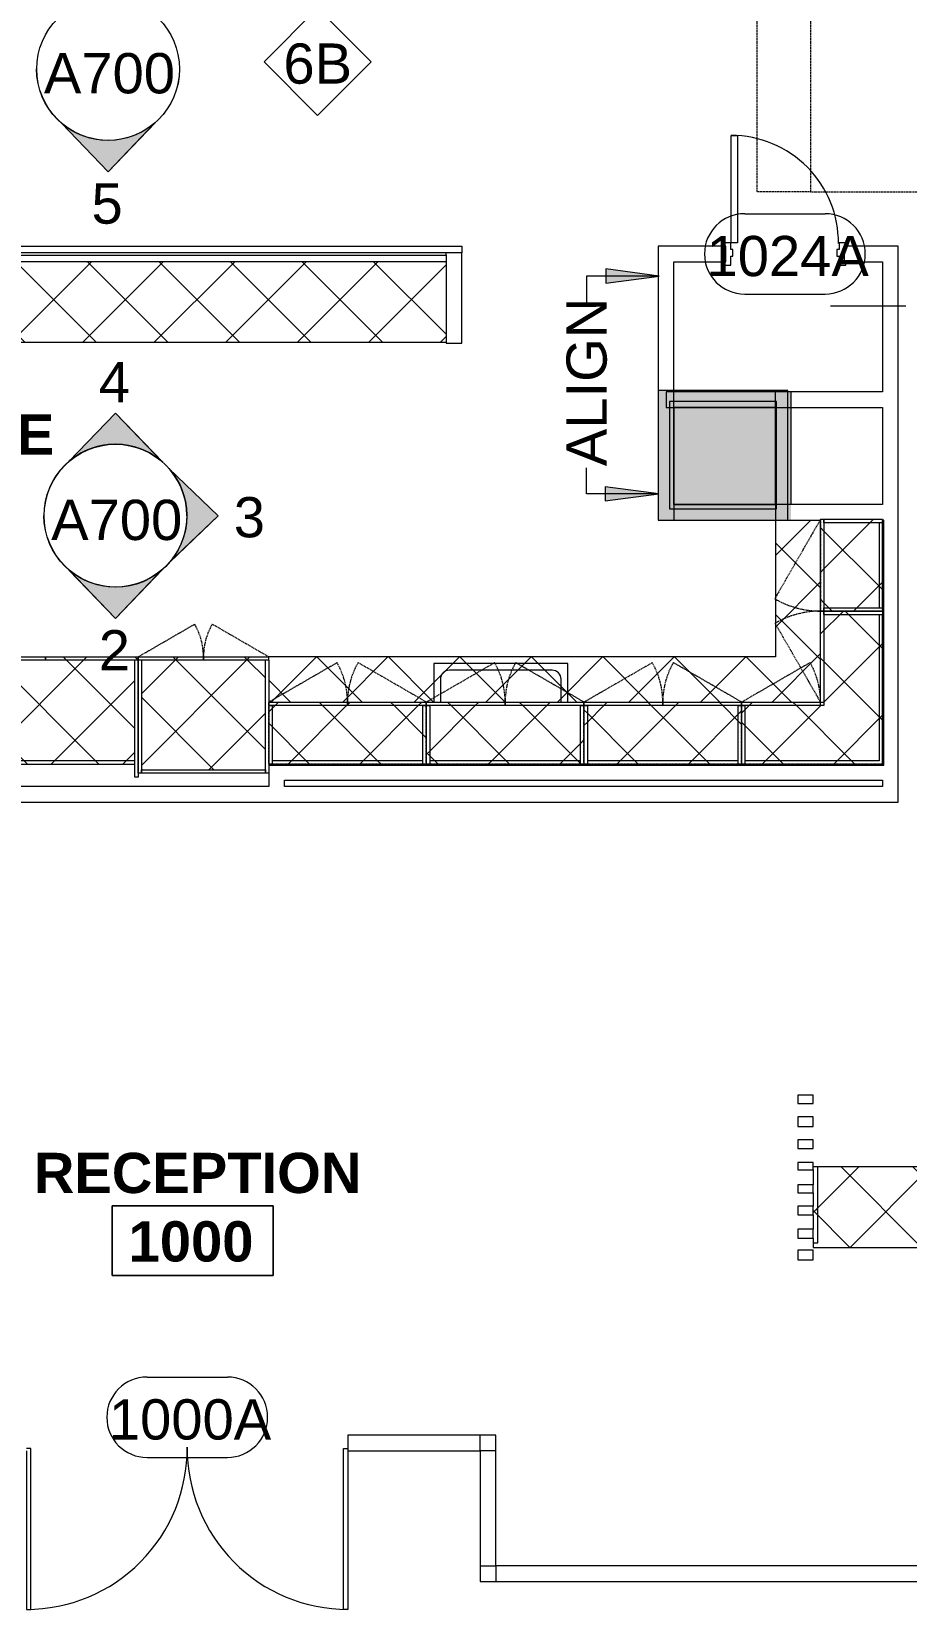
# Model space of a CAD drawing. Header units: inches. Extents: x 4757 to 6810, y 9919 to 10986.
# Drawn here: x 5625.6 to 5821.5, y 10423 to 10776.1 of the extents above; entities that cross this region are included whole.
import ezdxf

# ---------------------------------------------------------------- set-up
doc = ezdxf.new("R2010")
doc.units = ezdxf.units.IN
doc.header["$MEASUREMENT"] = 0
for name, pattern in [('Dash', [0.25, 0.125, -0.125]), ('Dash 1_32_', [0.0625, 0.03125, -0.03125]), ('Hidden', [0.28125, 0.1875, -0.09375])]:
    doc.linetypes.add(name, pattern=pattern)
for name, color, linetype, lineweight in [('A-AREA-IDEN', 2, 'Continuous', 9), ('A-DOOR', 31, 'Continuous', 13), ('A-DOOR-IDEN', 31, 'Continuous', 9), ('A-GENM', 13, 'Dash 1_32_', 9), ('A-WALL', 113, 'Continuous', 13), ('A-WALL-IDEN', 211, 'Continuous', 9), ('A-WALL-PATT', 111, 'Continuous', 13), ('Bb-col', 7, 'Continuous', 9), ('G-ANNO-SYMB', 111, 'Continuous', 9), ('G-ANNO-TEXT', 231, 'Continuous', 9), ('I-WALL', 2, 'Continuous', 9), ('P-SANR-FIXT', 6, 'Continuous', 9), ('Q-CASE', 31, 'Continuous', 9), ('Q-CASE-HDLN', 31, 'Dash', 9), ('Rosslyn Plaza North_1777 North Kent St _W632_-09_dwg', 8, 'Continuous', 9)]:
    doc.layers.add(name, color=color, linetype=linetype, lineweight=lineweight)
doc.styles.add('Arial_3', font='arial.ttf', dxfattribs={"height": 9})
doc.styles.add('Swis721 Lt BT', font='swissl.ttf', dxfattribs={"height": 9})
doc.styles.add('Swis721 Lt BT_B', font='', dxfattribs={"height": 9})
doc.styles.get('Swis721 Lt BT_B').set_extended_font_data('Swis721 Lt BT', bold=True)
pattern_1 = [(45, (0, 0), (-8.012227, 8.012227), []), (135, (0, 0), (-8.012227, -8.012227), [])]
pattern_2 = [(45, (-5605.856, -10606.874), (-8.012227, 8.012227), []), (135, (-5605.856, -10606.874), (-8.012227, -8.012227), [])]
pattern_3 = [(225, (5786.586, 10609.826), (8.012227, -8.012227), []), (315, (5786.586, 10609.826), (8.012227, 8.012227), [])]
pattern_4 = [(225, (5818.15, 10609.826), (8.012227, -8.012227), []), (315, (5818.15, 10609.826), (8.012227, 8.012227), [])]
pattern_5 = [(315, (-10644.431, 5818.48), (8.012227, 8.012227), []), (45, (-10644.431, 5818.48), (-8.012227, 8.012227), [])]
pattern_6 = [(225, (5751.283, 10609.826), (8.012227, -8.012227), []), (315, (5751.283, 10609.826), (8.012227, 8.012227), [])]
pattern_7 = [(45, (-5647.437, -10604.874), (-8.012227, 8.012227), []), (135, (-5647.437, -10604.874), (-8.012227, -8.012227), [])]
pattern_8 = [(225, (5715.981, 10609.826), (8.012227, -8.012227), []), (315, (5715.981, 10609.826), (8.012227, 8.012227), [])]

# ---------------------------------------------------------------- blocks, each defined once
blk = doc.blocks.new('Door - Glass Double - Full Rail - Long Pull-7114227-Level XX  CONSTRUCTION')
at = {"layer": 'A-DOOR', "lineweight": 20}
for p, q in [((-36, 37.26), (-35, 37.26)), ((-36, 1.75), (-36, 37.26)), ((-35, 37.26), (-35, 1.26)), ((35, 37.26), (35, 1.26)), ((36, 37.26), (35, 37.26)), ((36, 1.75), (36, 37.26)), ((-35, 1.26), (-36, 1.26)), ((35, 1.26), (36, 1.26))]:
    blk.add_line(p, q, dxfattribs=at)
at = {"layer": 'A-DOOR', "lineweight": 9}
for centre, start, end in [((-36, 1.26), 359.5, 90), ((36, 1.26), 90, 180.5)]:
    blk.add_arc(centre, 36, start, end, dxfattribs=at)
blk = doc.blocks.new('Door - Glass Single - Patch - Short Handle-7125741-Level XX  CONSTRUCTION')
at = {"layer": 'A-DOOR', "lineweight": 20}
for p, q in [((17, 38), (17, 2)), ((18, 38), (17, 38)), ((18, 2), (18, 38)), ((17, 2), (18, 2))]:
    blk.add_line(p, q, dxfattribs=at)
at = {"layer": 'A-DOOR', "lineweight": 9}
blk.add_arc((18, 2), 36, 90, 180.5, dxfattribs=at)
at = {"layer": 'A-GENM'}
for p, q in [((-35.81, 60.06), (18, 60.06)), ((-35.81, 0.25), (-35.81, 60.06)), ((18, 0.25), (18, 60.06)), ((17.97, 0.25), (18, 0.25)), ((-29.81, -0.25), (-29.81, -48.06)), ((-17.81, -0.25), (-17.81, -48.06)), ((17.97, -0.25), (18, -0.25)), ((18, -0.25), (18, -48.06)), ((-17.81, -48.06), (-29.81, -48.06)), ((-17.81, -48.06), (18, -48.06))]:
    blk.add_line(p, q, dxfattribs=at)
blk = doc.blocks.new('C-Counter Top - ADJ HEIGHT - 1_ - 6_-8874623-Level XX  CONSTRUCTION')
at = {"layer": 'Q-CASE'}
h = blk.add_hatch(dxfattribs=at)
h.set_pattern_fill('FP_7', color=256, style=0, pattern_type=2)
h.set_pattern_definition([(45, (-5602.614, -10724.6), (-8.012227, 8.012227), []), (135, (-5602.614, -10724.6), (-8.012227, -8.012227), [])])
h.paths.add_polyline_path([(-47.26, -18), (115.79, -18), (115.79, 0), (-47.26, 0)], flags=0)
for p, q in [((115.79, 0), (-47.26, 0)), ((-47.26, -18), (115.79, -18))]:
    blk.add_line(p, q, dxfattribs=at)
blk = doc.blocks.new('Door - Single - 24_-8328965-Level XX  CONSTRUCTION')
at = {"layer": 'A-DOOR'}
for p, q in [((-8.01, 26.59), (-6.63, 26.59)), ((-8.01, 2.59), (-8.01, 26.59)), ((-6.63, 26.59), (-6.63, 2.59)), ((-6.63, 2.59), (-8.01, 2.59))]:
    blk.add_line(p, q, dxfattribs=at)
at = {"layer": 'A-DOOR', "lineweight": 9}
for p, q in [((-9.63, 2.59), (-9.63, 1.84)), ((-8.13, 2.59), (-9.63, 2.59)), ((-8.13, 1.09), (-8.13, 2.59)), ((-7.63, 1.09), (-8.13, 1.09)), ((-7.63, -0.41), (-7.63, 1.09)), ((16.12, 1.09), (15.62, 1.09)), ((15.62, 1.09), (15.62, -0.41)), ((17.62, 2.59), (16.12, 2.59)), ((16.12, 2.59), (16.12, 1.09)), ((17.62, 1.84), (17.62, 2.59)), ((-9.63, -1.66), (-9.63, -2.41)), ((-9.63, -2.41), (-8.13, -2.41)), ((-8.13, -2.41), (-8.13, -0.41)), ((-8.13, -0.41), (-7.63, -0.41)), ((15.62, -0.41), (16.12, -0.41)), ((16.12, -0.41), (16.12, -2.41)), ((16.12, -2.41), (17.62, -2.41)), ((17.62, -2.41), (17.62, -1.66))]:
    blk.add_line(p, q, dxfattribs=at)
blk.add_arc((-8.01, 2.59), 24, 359.5, 90, dxfattribs=at)
blk = doc.blocks.new('Casework 3 - Casework 1-8504727-Level XX  CONSTRUCTION')
at = {"layer": 'Q-CASE'}
h = blk.add_hatch(dxfattribs=at)
h.set_pattern_fill('FP_27', color=256, style=0, pattern_type=2)
h.set_pattern_definition(pattern_1)
h.paths.add_polyline_path([(5801.65, 10505.04), (5801.65, 10522.04), (5800.65, 10522.04), (5800.65, 10505.04)], flags=0)
h = blk.add_hatch(dxfattribs=at)
h.set_pattern_fill('FP_27', color=256, style=0, pattern_type=2)
h.set_pattern_definition(pattern_1)
h.paths.add_polyline_path([(5907.04, 10504.04), (5907.04, 10522.04), (5800.65, 10522.04), (5800.65, 10504.04)], flags=0)
for p, q in [((5801.65, 10522.04), (5800.65, 10522.04)), ((5907.04, 10522.04), (5800.65, 10522.04)), ((5801.65, 10505.04), (5801.65, 10522.04)), ((5800.65, 10521.37), (5800.65, 10518.06)), ((5800.65, 10521.37), (5800.65, 10518.06)), ((5800.65, 10516.23), (5800.65, 10513.29)), ((5800.65, 10516.23), (5800.65, 10513.29)), ((5800.65, 10511.31), (5800.65, 10508.1)), ((5800.65, 10511.31), (5800.65, 10508.1)), ((5800.65, 10506.13), (5800.65, 10505.04)), ((5800.65, 10506.13), (5800.65, 10504.04)), ((5800.65, 10505.04), (5801.65, 10505.04)), ((5800.65, 10504.04), (5907.04, 10504.04))]:
    blk.add_line(p, q, dxfattribs=at)
blk = doc.blocks.new('Sink Kitchen-Single - 30_ x 21_-7068042-Level XX  CONSTRUCTION')
at = {"layer": 'P-SANR-FIXT'}
for p, q in [((-14.38, -1.78), (-14.38, -10.41)), ((-12.88, -1.78), (-12.88, -6.91)), ((14.12, -6.91), (14.12, -1.78)), ((15.62, -10.41), (15.62, -1.78)), ((-14.38, -10.41), (15.62, -10.41)), ((-10.88, -8.91), (12.12, -8.91))]:
    blk.add_line(p, q, dxfattribs=at)
for centre, start, end in [((-10.88, -6.91), 180, 270), ((12.12, -6.91), 270, 0)]:
    blk.add_arc(centre, 2, start, end, dxfattribs=at)
blk = doc.blocks.new('CW Cupbd1 - Fridge 80_h x 24_d - 2 Doors-8865709-Level XX  CONSTRUCTION')
at = {"layer": 'Q-CASE'}
h = blk.add_hatch(dxfattribs=at)
h.set_pattern_fill('FP_28', color=256, style=0, pattern_type=2)
h.set_pattern_definition(pattern_2)
h.paths.add_polyline_path([(22.79, 28.56), (22.79, 29.31), (2, 29.31), (2, 28.56)], flags=0)
h = blk.add_hatch(dxfattribs=at)
h.set_pattern_fill('FP_28', color=256, style=0, pattern_type=2)
h.set_pattern_definition(pattern_2)
h.paths.add_polyline_path([(42.83, 6.06), (42.83, 28.56), (2.75, 28.56), (2.75, 6.06), (22.79, 6.06)], flags=0)
h = blk.add_hatch(dxfattribs=at)
h.set_pattern_fill('FP_28', color=256, style=0, pattern_type=2)
h.set_pattern_definition(pattern_2)
h.paths.add_polyline_path([(43.58, 28.56), (43.58, 29.31), (22.79, 29.31), (22.79, 28.56)], flags=0)
h = blk.add_hatch(dxfattribs=at)
h.set_pattern_fill('FP_28', color=256, style=0, pattern_type=2)
h.set_pattern_definition(pattern_2)
h.paths.add_polyline_path([(42.83, 5.31), (42.83, 6.06), (2.75, 6.06), (2.75, 5.31)], flags=0)
for p, q in [((2, 29.31), (22.79, 29.31)), ((2, 29.31), (2, 28.56)), ((22.79, 28.56), (2, 28.56)), ((2.75, 28.56), (2.75, 6.06)), ((22.79, 28.56), (22.79, 29.31)), ((22.79, 29.31), (43.58, 29.31)), ((22.79, 29.31), (22.79, 28.56)), ((43.58, 28.56), (22.79, 28.56)), ((42.83, 6.06), (42.83, 28.56)), ((43.58, 28.56), (43.58, 29.31)), ((42.83, 6.06), (2.75, 6.06)), ((2.75, 6.06), (2.75, 5.31)), ((2.75, 5.31), (42.83, 5.31)), ((42.83, 5.31), (42.83, 6.06))]:
    blk.add_line(p, q, dxfattribs=at)
at = {"layer": 'Q-CASE', "lineweight": 20}
for p, q in [((2, 2.36), (2, 28.56)), ((43.58, 28.56), (43.58, 2.36)), ((2.75, 5.31), (2.75, 2.36)), ((42.83, 2.36), (42.83, 5.31)), ((2.75, 2.36), (2, 2.36)), ((43.58, 2.36), (42.83, 2.36))]:
    blk.add_line(p, q, dxfattribs=at)
blk = doc.blocks.new('C-L SHAPE COUNTER TOP - C-L SHAPE COUNTER TOP-9014610-Level XX  CONSTRUCTION')
at = {"layer": 'Q-CASE'}
h = blk.add_hatch(dxfattribs=at)
h.set_pattern_fill('FP_29', color=256, style=0, pattern_type=2)
h.set_pattern_definition([(315, (-10612.189, 5816.155), (8.012227, 8.012227), []), (45, (-10612.189, 5816.155), (-8.012227, 8.012227), [])])
h.paths.add_polyline_path([(13.88, 13.88), (54.6, 13.91), (54.6, 24), (24, 24), (24, 137.47), (13.88, 137.47), (13.88, 30.32)], flags=0)
h.paths.add_polyline_path([(13.13, 13.88), (13.13, 13.13), (13.88, 13.13), (13.88, 13.88)], flags=0)
for p, q in [((24, 24), (24, 137.47)), ((54.6, 24), (24, 24))]:
    blk.add_line(p, q, dxfattribs=at)
blk = doc.blocks.new('CW Cupbd Ohead - 37_h x 13 7_8_d - 2 Doors - 1 Shelf-9015254-Level XX  CONSTRUCTION')
at = {"layer": 'Q-CASE'}
h = blk.add_hatch(dxfattribs=at)
h.set_pattern_fill('FP_30', color=256, style=0, pattern_type=2)
h.set_pattern_definition(pattern_3)
h.paths.add_polyline_path([(2, -2.36), (2, -15.45), (2.75, -15.45), (2.75, -2.36)], flags=0)
h = blk.add_hatch(dxfattribs=at)
h.set_pattern_fill('FP_30', color=256, style=0, pattern_type=2)
h.set_pattern_definition(pattern_3)
h.paths.add_polyline_path([(36.55, -2.36), (2.75, -2.36), (2.75, -3.11), (36.55, -3.11)], flags=0)
h = blk.add_hatch(dxfattribs=at)
h.set_pattern_fill('FP_30', color=256, style=0, pattern_type=2)
h.set_pattern_definition(pattern_3)
h.paths.add_polyline_path([(36.55, -3.11), (2.75, -3.11), (2.75, -15.45), (36.55, -15.45)], flags=0)
h = blk.add_hatch(dxfattribs=at)
h.set_pattern_fill('FP_30', color=256, style=0, pattern_type=2)
h.set_pattern_definition(pattern_3)
h.paths.add_polyline_path([(37.3, -2.36), (36.55, -2.36), (36.55, -15.45), (37.3, -15.45)], flags=0)
h = blk.add_hatch(dxfattribs=at)
h.set_pattern_fill('FP_30', color=256, style=0, pattern_type=2)
h.set_pattern_definition(pattern_3)
h.paths.add_polyline_path([(19.65, -15.45), (2, -15.45), (2, -16.24), (19.65, -16.24)], flags=0)
h = blk.add_hatch(dxfattribs=at)
h.set_pattern_fill('FP_30', color=256, style=0, pattern_type=2)
h.set_pattern_definition(pattern_3)
h.paths.add_polyline_path([(37.3, -15.45), (19.65, -15.45), (19.65, -16.24), (37.3, -16.24)], flags=0)
for p, q in [((2, -2.36), (2.75, -2.36)), ((2, -15.45), (2, -2.36)), ((2.75, -2.36), (2.75, -15.45)), ((36.55, -2.36), (2.75, -2.36)), ((2.75, -3.11), (36.55, -3.11)), ((36.55, -2.36), (37.3, -2.36)), ((36.55, -15.45), (36.55, -2.36)), ((37.3, -15.45), (37.3, -2.36)), ((2, -15.45), (19.65, -15.45)), ((2, -15.45), (2, -16.24)), ((2.75, -15.45), (2, -15.45)), ((19.65, -16.24), (2, -16.24)), ((19.65, -16.24), (19.65, -15.45)), ((19.65, -15.45), (37.3, -15.45)), ((19.65, -15.45), (19.65, -16.24)), ((37.3, -16.24), (19.65, -16.24)), ((37.3, -15.45), (36.55, -15.45)), ((37.3, -16.24), (37.3, -15.45))]:
    blk.add_line(p, q, dxfattribs=at)
at = {"layer": 'Q-CASE', "linetype": 'Hidden'}
for p, q in [((2, -16.24), (17.28, -25.06)), ((37.3, -16.24), (22.01, -25.06))]:
    blk.add_line(p, q, dxfattribs=at)
for centre, start, end in [((2, -16.24), 330, 0.5), ((37.3, -16.24), 179.5, 210)]:
    blk.add_arc(centre, 17.65, start, end, dxfattribs=at)
at = {"layer": 'Q-CASE-HDLN'}
for p, q in [((2, -16.24), (2, -2.36)), ((2, -2.36), (37.3, -2.36)), ((37.3, -2.36), (37.3, -16.24)), ((37.3, -16.24), (2, -16.24))]:
    blk.add_line(p, q, dxfattribs=at)
blk = doc.blocks.new('CW Cupbd Ohead Cnr - 23_5_h x 13 7_8_d - 1 Shelf-9017990-Level XX  CONSTRUCTION')
at = {"layer": 'Q-CASE'}
h = blk.add_hatch(dxfattribs=at)
h.set_pattern_fill('FP_31', color=256, style=0, pattern_type=2)
h.set_pattern_definition(pattern_4)
h.paths.add_polyline_path([(2, -2.36), (2, -35.85), (2.75, -35.85), (2.75, -3.11), (32.81, -3.11), (32.81, -2.36), (32.31, -2.36)], flags=0)
h = blk.add_hatch(dxfattribs=at)
h.set_pattern_fill('FP_31', color=256, style=0, pattern_type=2)
h.set_pattern_definition(pattern_4)
h.paths.add_polyline_path([(2.75, -3.11), (2.75, -35.85), (15.12, -35.85), (15.12, -15.49), (32.81, -15.49), (32.81, -3.11), (15.87, -3.11)], flags=0)
h = blk.add_hatch(dxfattribs=at)
h.set_pattern_fill('FP_31', color=256, style=0, pattern_type=2)
h.set_pattern_definition(pattern_4)
h.paths.add_polyline_path([(32.81, -2.36), (32.81, -15.49), (33.56, -15.49), (33.56, -2.36)], flags=0)
h = blk.add_hatch(dxfattribs=at)
h.set_pattern_fill('FP_31', color=256, style=0, pattern_type=2)
h.set_pattern_definition(pattern_4)
h.paths.add_polyline_path([(15.12, -16.24), (15.12, -36.6), (15.87, -36.6), (15.87, -16.24)], flags=0)
h = blk.add_hatch(dxfattribs=at)
h.set_pattern_fill('FP_31', color=256, style=0, pattern_type=2)
h.set_pattern_definition(pattern_4)
h.paths.add_polyline_path([(15.87, -15.49), (15.87, -16.24), (33.56, -16.24), (33.56, -15.49), (32.31, -15.49)], flags=0)
h = blk.add_hatch(dxfattribs=at)
h.set_pattern_fill('FP_31', color=256, style=0, pattern_type=2)
h.set_pattern_definition(pattern_4)
h.paths.add_polyline_path([(2, -35.85), (2, -36.6), (15.12, -36.6), (15.12, -35.85)], flags=0)
for p, q in [((32.81, -2.36), (2, -2.36)), ((2, -2.36), (2, -35.85)), ((2.75, -35.85), (2.75, -3.11)), ((2.75, -3.11), (32.81, -3.11)), ((32.81, -2.36), (33.56, -2.36)), ((32.81, -15.49), (32.81, -2.36)), ((33.56, -15.49), (33.56, -2.36)), ((15.12, -16.24), (15.12, -15.49)), ((15.12, -15.49), (15.87, -15.49)), ((15.12, -36.6), (15.12, -16.24)), ((15.87, -16.24), (15.12, -16.24)), ((15.87, -15.49), (33.56, -15.49)), ((15.87, -15.49), (15.87, -16.24)), ((15.87, -16.24), (15.87, -36.6)), ((33.56, -16.24), (15.87, -16.24)), ((33.56, -15.49), (32.81, -15.49)), ((33.56, -16.24), (33.56, -15.49)), ((2, -36.6), (2, -35.85)), ((15.12, -35.85), (2, -35.85)), ((15.12, -36.6), (2, -36.6)), ((15.12, -35.85), (15.12, -36.6)), ((15.12, -36.6), (15.87, -36.6))]:
    blk.add_line(p, q, dxfattribs=at)
at = {"layer": 'Q-CASE', "linetype": 'Hidden'}
for p, q in [((15.87, -16.24), (26.05, -33.87)), ((33.56, -16.24), (18.24, -25.08))]:
    blk.add_line(p, q, dxfattribs=at)
for centre, radius, start, end in [((33.56, -16.24), 17.69, 179.5, 210), ((15.87, -16.24), 20.36, 269.5, 300)]:
    blk.add_arc(centre, radius, start, end, dxfattribs=at)
at = {"layer": 'Q-CASE-HDLN'}
for p, q in [((2, -2.36), (33.56, -2.36)), ((2, -36.6), (2, -2.36)), ((33.56, -2.36), (33.56, -16.24)), ((15.87, -16.24), (15.87, -36.6)), ((33.56, -16.24), (15.87, -16.24)), ((15.87, -36.6), (2, -36.6))]:
    blk.add_line(p, q, dxfattribs=at)
blk = doc.blocks.new('CW Cupbd Ohead1 - 37_h x 13 7_8_d - 1 Door - 1 Shelf 2-9018043-Level XX  CONSTRUCTION')
at = {"layer": 'Q-CASE'}
h = blk.add_hatch(dxfattribs=at)
h.set_pattern_fill('FP_32', color=256, style=0, pattern_type=2)
h.set_pattern_definition(pattern_5)
h.paths.add_polyline_path([(2, 15.45), (22.46, 15.45), (22.46, 16.24), (2, 16.24)], flags=0)
h = blk.add_hatch(dxfattribs=at)
h.set_pattern_fill('FP_32', color=256, style=0, pattern_type=2)
h.set_pattern_definition(pattern_5)
h.paths.add_polyline_path([(2, 15.45), (2, 2.36), (2.75, 2.36), (2.75, 15.45)], flags=0)
h = blk.add_hatch(dxfattribs=at)
h.set_pattern_fill('FP_32', color=256, style=0, pattern_type=2)
h.set_pattern_definition(pattern_5)
h.paths.add_polyline_path([(2.75, 15.45), (2.75, 3.11), (21.71, 3.11), (21.71, 15.45)], flags=0)
h = blk.add_hatch(dxfattribs=at)
h.set_pattern_fill('FP_32', color=256, style=0, pattern_type=2)
h.set_pattern_definition(pattern_5)
h.paths.add_polyline_path([(21.71, 15.45), (21.71, 2.36), (22.46, 2.36), (22.46, 15.45)], flags=0)
h = blk.add_hatch(dxfattribs=at)
h.set_pattern_fill('FP_32', color=256, style=0, pattern_type=2)
h.set_pattern_definition(pattern_5)
h.paths.add_polyline_path([(2.75, 2.36), (21.71, 2.36), (21.71, 3.11), (2.75, 3.11)], flags=0)
at = {"layer": 'Q-CASE', "linetype": 'Hidden'}
blk.add_line((22.46, 16.24), (4.74, 26.47), dxfattribs=at)
at = {"layer": 'Q-CASE'}
for p, q in [((2, 16.24), (22.46, 16.24)), ((2, 16.24), (2, 15.45)), ((22.46, 15.45), (2, 15.45)), ((2, 15.45), (2.75, 15.45)), ((2, 2.36), (2, 15.45)), ((2.75, 15.45), (2.75, 2.36)), ((21.71, 15.45), (22.46, 15.45)), ((21.71, 2.36), (21.71, 15.45)), ((22.46, 15.45), (22.46, 16.24)), ((22.46, 2.36), (22.46, 15.45)), ((2.75, 2.36), (2, 2.36)), ((21.71, 3.11), (2.75, 3.11)), ((2.75, 2.36), (21.71, 2.36)), ((22.46, 2.36), (21.71, 2.36))]:
    blk.add_line(p, q, dxfattribs=at)
at = {"layer": 'Q-CASE', "linetype": 'Hidden'}
blk.add_arc((22.46, 16.24), 20.46, 150, 180.5, dxfattribs=at)
at = {"layer": 'Q-CASE-HDLN'}
for p, q in [((22.46, 16.24), (2, 16.24)), ((2, 16.24), (2, 2.36)), ((22.46, 2.36), (22.46, 16.24)), ((2, 2.36), (22.46, 2.36))]:
    blk.add_line(p, q, dxfattribs=at)
blk = doc.blocks.new('CW Cupbd Ohead - 37_h x 13 7_8_d - 2 Doors - 1 Shelf-V10-Level XX  CONSTRUCTION')
at = {"layer": 'Q-CASE'}
h = blk.add_hatch(dxfattribs=at)
h.set_pattern_fill('FP_33', color=256, style=0, pattern_type=2)
h.set_pattern_definition(pattern_6)
h.paths.add_polyline_path([(2, -2.36), (2, -15.45), (2.75, -15.45), (2.75, -2.36)], flags=0)
h = blk.add_hatch(dxfattribs=at)
h.set_pattern_fill('FP_33', color=256, style=0, pattern_type=2)
h.set_pattern_definition(pattern_6)
h.paths.add_polyline_path([(36.55, -2.36), (2.75, -2.36), (2.75, -3.11), (36.55, -3.11)], flags=0)
h = blk.add_hatch(dxfattribs=at)
h.set_pattern_fill('FP_33', color=256, style=0, pattern_type=2)
h.set_pattern_definition(pattern_6)
h.paths.add_polyline_path([(36.55, -3.11), (2.75, -3.11), (2.75, -15.45), (36.55, -15.45)], flags=0)
h = blk.add_hatch(dxfattribs=at)
h.set_pattern_fill('FP_33', color=256, style=0, pattern_type=2)
h.set_pattern_definition(pattern_6)
h.paths.add_polyline_path([(37.3, -2.36), (36.55, -2.36), (36.55, -15.45), (37.3, -15.45)], flags=0)
h = blk.add_hatch(dxfattribs=at)
h.set_pattern_fill('FP_33', color=256, style=0, pattern_type=2)
h.set_pattern_definition(pattern_6)
h.paths.add_polyline_path([(19.65, -15.45), (2, -15.45), (2, -16.24), (19.65, -16.24)], flags=0)
h = blk.add_hatch(dxfattribs=at)
h.set_pattern_fill('FP_33', color=256, style=0, pattern_type=2)
h.set_pattern_definition(pattern_6)
h.paths.add_polyline_path([(37.3, -15.45), (19.65, -15.45), (19.65, -16.24), (37.3, -16.24)], flags=0)
for p, q in [((2, -2.36), (2.75, -2.36)), ((2, -15.45), (2, -2.36)), ((2.75, -2.36), (2.75, -15.45)), ((36.55, -2.36), (2.75, -2.36)), ((2.75, -3.11), (36.55, -3.11)), ((36.55, -2.36), (37.3, -2.36)), ((36.55, -15.45), (36.55, -2.36)), ((37.3, -15.45), (37.3, -2.36)), ((2, -15.45), (19.65, -15.45)), ((2, -15.45), (2, -16.24)), ((2.75, -15.45), (2, -15.45)), ((19.65, -16.24), (2, -16.24)), ((19.65, -16.24), (19.65, -15.45)), ((19.65, -15.45), (37.3, -15.45)), ((19.65, -15.45), (19.65, -16.24)), ((37.3, -16.24), (19.65, -16.24)), ((37.3, -15.45), (36.55, -15.45)), ((37.3, -16.24), (37.3, -15.45))]:
    blk.add_line(p, q, dxfattribs=at)
at = {"layer": 'Q-CASE', "linetype": 'Hidden'}
for p, q in [((2, -16.24), (17.28, -25.06)), ((37.3, -16.24), (22.01, -25.06))]:
    blk.add_line(p, q, dxfattribs=at)
for centre, start, end in [((2, -16.24), 330, 0.5), ((37.3, -16.24), 179.5, 210)]:
    blk.add_arc(centre, 17.65, start, end, dxfattribs=at)
at = {"layer": 'Q-CASE-HDLN'}
for p, q in [((2, -16.24), (2, -2.36)), ((2, -2.36), (37.3, -2.36)), ((37.3, -2.36), (37.3, -16.24)), ((37.3, -16.24), (2, -16.24))]:
    blk.add_line(p, q, dxfattribs=at)
blk = doc.blocks.new('CW Cupbd Combined - Oven Tower 96_h x 24_d _2 Microwaves_-9014473-Level XX  CONSTRUCTION')
at = {"layer": 'Q-CASE'}
h = blk.add_hatch(dxfattribs=at)
h.set_pattern_fill('FP_34', color=256, style=0, pattern_type=2)
h.set_pattern_definition(pattern_7)
h.paths.add_polyline_path([(16.62, 30.56), (16.62, 31.31), (2, 31.31), (2, 30.56), (9.83, 30.56)], flags=0)
h = blk.add_hatch(dxfattribs=at)
h.set_pattern_fill('FP_34', color=256, style=0, pattern_type=2)
h.set_pattern_definition(pattern_7)
h.paths.add_polyline_path([(2.75, 6.06), (30.5, 6.06), (30.5, 30.56), (2.75, 30.56)], flags=0)
h = blk.add_hatch(dxfattribs=at)
h.set_pattern_fill('FP_34', color=256, style=0, pattern_type=2)
h.set_pattern_definition(pattern_7)
h.paths.add_polyline_path([(16.62, 30.56), (31.25, 30.56), (31.25, 31.31), (16.62, 31.31)], flags=0)
at = {"layer": 'Q-CASE', "linetype": 'Hidden'}
for p, q in [((2, 31.31), (14.66, 38.63)), ((31.25, 31.31), (18.58, 38.63))]:
    blk.add_line(p, q, dxfattribs=at)
at = {"layer": 'Q-CASE'}
for p, q in [((2, 31.31), (16.62, 31.31)), ((2, 31.31), (2, 30.56)), ((16.62, 30.56), (2, 30.56)), ((16.62, 30.56), (16.62, 31.31)), ((16.62, 31.31), (31.25, 31.31)), ((16.62, 31.31), (16.62, 30.56)), ((31.25, 30.56), (16.62, 30.56)), ((31.25, 30.56), (31.25, 31.31))]:
    blk.add_line(p, q, dxfattribs=at)
at = {"layer": 'Q-CASE', "lineweight": 20}
for p, q in [((2, 5.31), (2, 30.56)), ((2.75, 30.56), (2.75, 5.31)), ((30.5, 5.31), (30.5, 30.56)), ((31.25, 30.56), (31.25, 21.19)), ((31.25, 7.31), (31.25, 5.31)), ((2.75, 5.31), (2, 5.31)), ((2.75, 6.06), (30.5, 6.06)), ((2.75, 5.31), (2.75, 6.06)), ((30.5, 5.31), (2.75, 5.31)), ((30.5, 6.06), (30.5, 5.31)), ((31.25, 5.31), (30.5, 5.31))]:
    blk.add_line(p, q, dxfattribs=at)
at = {"layer": 'Q-CASE', "linetype": 'Hidden'}
for centre, start, end in [((2, 31.31), 359.5, 30), ((31.25, 31.31), 150, 180.5)]:
    blk.add_arc(centre, 14.62, start, end, dxfattribs=at)
blk = doc.blocks.new('CW Cupbd Ohead - 37_h x 13 7_8_d - 2 Doors - 1 Shelf-V11-Level XX  CONSTRUCTION')
at = {"layer": 'Q-CASE'}
h = blk.add_hatch(dxfattribs=at)
h.set_pattern_fill('FP_35', color=256, style=0, pattern_type=2)
h.set_pattern_definition(pattern_8)
h.paths.add_polyline_path([(2, -2.36), (2, -15.45), (2.75, -15.45), (2.75, -2.36)], flags=0)
h = blk.add_hatch(dxfattribs=at)
h.set_pattern_fill('FP_35', color=256, style=0, pattern_type=2)
h.set_pattern_definition(pattern_8)
h.paths.add_polyline_path([(36.55, -2.36), (2.75, -2.36), (2.75, -3.11), (36.55, -3.11)], flags=0)
h = blk.add_hatch(dxfattribs=at)
h.set_pattern_fill('FP_35', color=256, style=0, pattern_type=2)
h.set_pattern_definition(pattern_8)
h.paths.add_polyline_path([(36.55, -3.11), (2.75, -3.11), (2.75, -15.45), (36.55, -15.45)], flags=0)
h = blk.add_hatch(dxfattribs=at)
h.set_pattern_fill('FP_35', color=256, style=0, pattern_type=2)
h.set_pattern_definition(pattern_8)
h.paths.add_polyline_path([(37.3, -2.36), (36.55, -2.36), (36.55, -15.45), (37.3, -15.45)], flags=0)
h = blk.add_hatch(dxfattribs=at)
h.set_pattern_fill('FP_35', color=256, style=0, pattern_type=2)
h.set_pattern_definition(pattern_8)
h.paths.add_polyline_path([(19.65, -15.45), (2, -15.45), (2, -16.24), (19.65, -16.24)], flags=0)
h = blk.add_hatch(dxfattribs=at)
h.set_pattern_fill('FP_35', color=256, style=0, pattern_type=2)
h.set_pattern_definition(pattern_8)
h.paths.add_polyline_path([(37.3, -15.45), (19.65, -15.45), (19.65, -16.24), (37.3, -16.24)], flags=0)
for p, q in [((2, -2.36), (2.75, -2.36)), ((2, -15.45), (2, -2.36)), ((2.75, -2.36), (2.75, -15.45)), ((36.55, -2.36), (2.75, -2.36)), ((2.75, -3.11), (36.55, -3.11)), ((36.55, -2.36), (37.3, -2.36)), ((36.55, -15.45), (36.55, -2.36)), ((37.3, -15.45), (37.3, -2.36)), ((2, -15.45), (19.65, -15.45)), ((2, -15.45), (2, -16.24)), ((2.75, -15.45), (2, -15.45)), ((19.65, -16.24), (2, -16.24)), ((19.65, -16.24), (19.65, -15.45)), ((19.65, -15.45), (37.3, -15.45)), ((19.65, -15.45), (19.65, -16.24)), ((37.3, -16.24), (19.65, -16.24)), ((37.3, -15.45), (36.55, -15.45)), ((37.3, -16.24), (37.3, -15.45))]:
    blk.add_line(p, q, dxfattribs=at)
at = {"layer": 'Q-CASE', "linetype": 'Hidden'}
for p, q in [((2, -16.24), (17.28, -25.06)), ((37.3, -16.24), (22.01, -25.06))]:
    blk.add_line(p, q, dxfattribs=at)
for centre, start, end in [((2, -16.24), 330, 0.5), ((37.3, -16.24), 179.5, 210)]:
    blk.add_arc(centre, 17.65, start, end, dxfattribs=at)
at = {"layer": 'Q-CASE-HDLN'}
for p, q in [((2, -16.24), (2, -2.36)), ((2, -2.36), (37.3, -2.36)), ((37.3, -2.36), (37.3, -16.24)), ((37.3, -16.24), (2, -16.24))]:
    blk.add_line(p, q, dxfattribs=at)
blk = doc.blocks.new('Rosslyn Plaza North_1777 North Kent St _W632_-09_dwg-6954577-Level XX  CONSTRUCTION')
at = {"layer": 'Bb-col', "flags": 128}
for points in [[(5765.92, 10666.79), (5794.92, 10666.79), (5794.92, 10695.79), (5765.92, 10695.79)], [(5768.42, 10669.29), (5792.42, 10669.29), (5792.42, 10693.29), (5768.42, 10693.29)]]:
    blk.add_lwpolyline(points, close=True, dxfattribs=at)
blk = doc.blocks.new('Elevation - Filled Arrow 2-347888-Level XX  CONSTRUCTION')
at = {"layer": 'G-ANNO-SYMB'}
blk.add_circle((0, 0), 0.1664, dxfattribs=at)
blk = doc.blocks.new('Elevation - Filled Arrow-151867-Level XX  CONSTRUCTION')
at = {"layer": 'G-ANNO-SYMB'}
h = blk.add_hatch(color=256, dxfattribs=at)
edge = h.paths.add_edge_path(flags=0)
edge.add_line((0, 0.2393), (0.1103, 0.1247))
edge.add_arc((-0.0002, -0.0002), 0.1667, 48.498, 130.5571)
edge.add_line((-0.1085, 0.1265), (0, 0.2393))
for p, q in [((0, 0.2393), (-0.1085, 0.1265)), ((-0.1084, 0.1266), (0, 0.2393)), ((0, 0.2393), (-0.1084, 0.1266)), ((0, 0.2393), (0.11, 0.1249)), ((0.1103, 0.1247), (0, 0.2393))]:
    blk.add_line(p, q, dxfattribs=at)
blk.add_arc((-0.0002, -0.0002), 0.1667, 48.498, 130.5571, dxfattribs=at)
blk.add_ellipse((-0.0002, -0.0001), major_axis=(-0.1667, 0), ratio=0.999376, start_param=3.141593, end_param=6.283185, dxfattribs=at)
blk = doc.blocks.new('Door Tag - Door Tag-41184-Level XX  CONSTRUCTION')
at = {"layer": 'A-DOOR-IDEN'}
for p, q in [((-0.09375, 0.09375), (0.09375, 0.09375)), ((-0.09375, -0.09375), (0.09375, -0.09375))]:
    blk.add_line(p, q, dxfattribs=at)
for centre, start, end in [((-0.09375, 0), 90, 270), ((0.09375, 0), 270, 90)]:
    blk.add_arc(centre, 0.09375, start, end, dxfattribs=at)
blk = doc.blocks.new('Room Tag - Room Name and Number-3379422-Level XX  CONSTRUCTION')
at = {"layer": 'A-AREA-IDEN'}
for p, q in [((-0.1881, -0.1636), (-0.1881, -0.0018)), ((-0.1881, -0.0018), (0.1869, -0.0018)), ((0.1869, -0.0018), (-0.1881, -0.0018)), ((-0.1881, -0.0018), (-0.1881, -0.1636)), ((0.1869, -0.0018), (0.1869, -0.1636)), ((0.1869, -0.1636), (0.1869, -0.0018)), ((0.1869, -0.1636), (-0.1881, -0.1636)), ((-0.1881, -0.1636), (0.1869, -0.1636))]:
    blk.add_line(p, q, dxfattribs=at)
blk = doc.blocks.new('Wall Tag - 1_4_-62626-Level XX  CONSTRUCTION')
at = {"layer": 'A-WALL-IDEN'}
for p, q in [((-0.125, 0), (0, 0.125)), ((0, 0.125), (0.125, 0)), ((-0.125, 0), (0, -0.125)), ((0, -0.125), (0.125, 0))]:
    blk.add_line(p, q, dxfattribs=at)

msp = doc.modelspace()

# ---------------------------------------------------------------- hatches: boundary and pattern name
at = {"layer": 'A-WALL'}
msp.add_hatch(color=7, dxfattribs=at).paths.add_polyline_path([(5792.15, 10670.29), (5792.15, 10691.97), (5769.42, 10691.97), (5769.42, 10670.29), (5785.84, 10670.29)], flags=0)
at = {"layer": 'A-WALL-PATT', "lineweight": 9}
for points in [[(5769.42, 10666.79), (5769.42, 10695.79), (5765.92, 10695.79), (5765.92, 10666.79)], [(5795.65, 10691.97), (5795.65, 10695.47), (5769.42, 10695.47), (5769.42, 10691.97), (5792.15, 10691.97)], [(5792.15, 10666.79), (5795.65, 10666.79), (5795.65, 10691.97), (5792.15, 10691.97), (5792.15, 10667.55)], [(5792.15, 10666.79), (5792.15, 10670.29), (5769.42, 10670.29), (5769.42, 10666.79), (5785.84, 10666.79)]]:
    msp.add_hatch(color=7, dxfattribs=at).paths.add_polyline_path(points, flags=0)
at = {"layer": 'G-ANNO-TEXT'}
for points in [[(5766.15, 10721.4), (5754.15, 10722.98), (5754.15, 10719.82)], [(5766.05, 10672.66), (5754.05, 10674.24), (5754.05, 10671.08)]]:
    msp.add_hatch(color=7, dxfattribs=at).paths.add_polyline_path(points, flags=0)

# ---------------------------------------------------------------- linework, layer by layer
at = {"layer": 'A-AREA-IDEN'}
msp.add_line((5804.48, 10714.76), (5821.34, 10714.76), dxfattribs=at)
at = {"layer": 'A-WALL'}
for p, q in [((5718.4, 10726.1), (5718.4, 10726.6)), ((5792.15, 10695.47), (5769.42, 10695.47)), ((5795.65, 10695.47), (5795.65, 10670.29))]:
    msp.add_line(p, q, dxfattribs=at)
at = {"layer": 'A-WALL', "lineweight": 9}
for p, q in [((5769.42, 10691.97), (5769.42, 10670.29)), ((5792.15, 10691.97), (5769.42, 10691.97)), ((5792.15, 10670.29), (5792.15, 10691.97)), ((5769.42, 10670.29), (5792.15, 10670.29))]:
    msp.add_line(p, q, dxfattribs=at)
at = {"layer": 'A-WALL', "color": 55}
for p, q in [((5792.15, 10691.97), (5795.65, 10691.97)), ((5792.15, 10670.29), (5792.15, 10666.79)), ((5769.42, 10666.79), (5792.15, 10666.79))]:
    msp.add_line(p, q, dxfattribs=at)
at = {"layer": 'G-ANNO-TEXT', "color": 7}
for p, q in [((5766.15, 10721.4), (5754.15, 10722.98)), ((5754.15, 10722.98), (5754.15, 10719.82)), ((5749.87, 10721.4), (5749.87, 10715.46)), ((5766.15, 10721.4), (5749.87, 10721.4)), ((5754.15, 10719.82), (5766.15, 10721.4)), ((5749.87, 10715.46), (5749.87, 10715.22)), ((5749.87, 10672.66), (5749.87, 10678.47)), ((5766.05, 10672.66), (5754.05, 10674.24)), ((5754.05, 10674.24), (5754.05, 10671.08)), ((5766.05, 10672.66), (5749.87, 10672.66)), ((5754.05, 10671.08), (5766.05, 10672.66))]:
    msp.add_line(p, q, dxfattribs=at)
at = {"layer": 'I-WALL'}
for p, q in [((5555.35, 10728.1), (5721.9, 10728.1)), ((5721.9, 10728.1), (5721.9, 10726.6)), ((5718.4, 10724.6), (5555.35, 10724.6)), ((5769.42, 10691.97), (5792.15, 10691.97)), ((5769.42, 10670.29), (5769.42, 10691.97)), ((5792.15, 10691.97), (5792.15, 10670.29)), ((5792.15, 10670.29), (5769.42, 10670.29)), ((5726.04, 10458.54), (5726.04, 10432.79)), ((5729.54, 10458.54), (5726.04, 10458.54)), ((5729.54, 10432.79), (5729.54, 10458.54)), ((5726.04, 10432.79), (5729.54, 10432.79))]:
    msp.add_line(p, q, dxfattribs=at)
at = {"layer": 'I-WALL', "lineweight": 13}
for p, q in [((5721.9, 10726.6), (5555.35, 10726.6)), ((5721.9, 10706.35), (5721.9, 10726.6)), ((5781.03, 10728.1), (5765.92, 10728.1)), ((5765.92, 10728.1), (5765.92, 10695.79)), ((5781.03, 10724.6), (5781.03, 10728.1)), ((5819.65, 10728.1), (5807.53, 10728.1)), ((5807.53, 10728.1), (5807.53, 10724.6)), ((5819.65, 10603.69), (5819.65, 10728.1)), ((5555.35, 10726.1), (5718.4, 10726.1)), ((5718.4, 10726.1), (5718.4, 10706.35)), ((5769.42, 10724.6), (5781.03, 10724.6)), ((5769.42, 10695.79), (5769.42, 10724.6)), ((5807.53, 10724.6), (5816.15, 10724.6)), ((5816.15, 10724.6), (5816.15, 10695.47)), ((5718.4, 10706.35), (5721.9, 10706.35)), ((5769.42, 10695.47), (5767.67, 10695.47)), ((5767.67, 10695.47), (5767.67, 10691.97)), ((5792.15, 10691.97), (5792.15, 10695.47)), ((5816.15, 10695.47), (5795.65, 10695.47)), ((5767.67, 10691.97), (5769.42, 10691.97)), ((5795.65, 10691.97), (5816.15, 10691.97)), ((5816.15, 10691.97), (5816.15, 10670.29)), ((5816.15, 10670.29), (5792.15, 10670.29)), ((5795.65, 10666.79), (5802.24, 10666.79)), ((5816.15, 10666.79), (5816.15, 10646.43)), ((5816.43, 10666.79), (5816.15, 10666.79)), ((5816.43, 10611.94), (5816.43, 10666.79)), ((5678.68, 10612.19), (5678.68, 10607.19)), ((5816.15, 10612.06), (5678.68, 10612.06)), ((5678.68, 10611.94), (5816.43, 10611.94)), ((5816.15, 10612.19), (5816.15, 10612.06)), ((5678.68, 10607.19), (5607.85, 10607.19)), ((5682.18, 10608.56), (5816.15, 10608.56)), ((5682.18, 10607.19), (5682.18, 10608.56)), ((5816.15, 10607.19), (5682.18, 10607.19)), ((5816.15, 10608.56), (5816.15, 10607.19)), ((5604.35, 10603.69), (5819.65, 10603.69)), ((5800.65, 10538.07), (5797.15, 10538.07)), ((5797.15, 10538.07), (5797.15, 10536.26)), ((5797.15, 10536.26), (5800.65, 10536.26)), ((5800.65, 10536.26), (5800.65, 10538.07)), ((5800.65, 10533.24), (5797.15, 10533.24)), ((5797.15, 10533.24), (5797.15, 10531.1)), ((5800.65, 10531.1), (5800.65, 10533.24)), ((5797.15, 10531.1), (5800.65, 10531.1)), ((5800.65, 10528.13), (5797.15, 10528.13)), ((5797.15, 10528.13), (5797.15, 10526.18)), ((5797.15, 10526.18), (5800.65, 10526.18)), ((5800.65, 10526.18), (5800.65, 10528.13)), ((5800.65, 10523.03), (5797.15, 10523.03)), ((5797.15, 10523.03), (5797.15, 10521.37)), ((5800.65, 10521.37), (5800.65, 10523.03)), ((5797.15, 10521.37), (5800.65, 10521.37)), ((5800.65, 10518.06), (5797.15, 10518.06)), ((5797.15, 10518.06), (5797.15, 10516.23)), ((5797.15, 10516.23), (5800.65, 10516.23)), ((5800.65, 10516.23), (5800.65, 10518.06)), ((5800.65, 10513.29), (5797.15, 10513.29)), ((5797.15, 10513.29), (5797.15, 10511.31)), ((5797.15, 10511.31), (5800.65, 10511.31)), ((5800.65, 10511.31), (5800.65, 10513.29)), ((5800.65, 10508.1), (5797.15, 10508.1)), ((5797.15, 10508.1), (5797.15, 10506.13)), ((5800.65, 10506.13), (5800.65, 10508.1)), ((5797.15, 10506.13), (5800.65, 10506.13)), ((5800.65, 10503.39), (5797.15, 10503.39)), ((5797.15, 10503.39), (5797.15, 10501.29)), ((5797.15, 10501.29), (5800.65, 10501.29)), ((5800.65, 10501.29), (5800.65, 10503.39)), ((5696.42, 10462.04), (5696.42, 10458.54)), ((5729.54, 10462.04), (5696.42, 10462.04)), ((5726.04, 10458.54), (5726.04, 10462.04)), ((5729.54, 10458.54), (5729.54, 10462.04)), ((5696.42, 10458.54), (5726.04, 10458.54)), ((5726.04, 10432.79), (5726.04, 10429.29)), ((6245.92, 10432.79), (5729.54, 10432.79)), ((5729.54, 10432.79), (5729.54, 10429.29)), ((5726.04, 10429.29), (6242.41, 10429.29))]:
    msp.add_line(p, q, dxfattribs=at)
at = {"layer": 'I-WALL', "color": 8, "lineweight": 20}
for p, q in [((5765.92, 10695.79), (5765.92, 10666.79)), ((5769.42, 10691.97), (5769.42, 10695.79)), ((5795.65, 10695.47), (5792.15, 10695.47)), ((5769.42, 10670.29), (5769.42, 10666.79)), ((5765.92, 10666.79), (5769.42, 10666.79)), ((5792.15, 10666.79), (5795.65, 10666.79))]:
    msp.add_line(p, q, dxfattribs=at)

# ---------------------------------------------------------------- block references
at = {"layer": 'A-AREA-IDEN', "xscale": 95.99999999999994, "yscale": 95.99999999999994, "zscale": 95.99999999999994}
msp.add_blockref('Room Tag - Room Name and Number-3379422-Level XX  CONSTRUCTION', (5661.71, 10513.48), dxfattribs=at)
at = {"layer": 'A-DOOR'}
for name, p in [('Door - Glass Single - Patch - Short Handle-7125741-Level XX  CONSTRUCTION', (5817.84, 10788.29)), ('Door - Single - 24_-8328965-Level XX  CONSTRUCTION', (5790.29, 10726.26))]:
    msp.add_blockref(name, p, dxfattribs=at)
at = {"layer": 'A-DOOR', "rotation": 180}
msp.add_blockref('Door - Glass Double - Full Rail - Long Pull-7114227-Level XX  CONSTRUCTION', (5660.42, 10460.29), dxfattribs=at)
at = {"layer": 'A-DOOR-IDEN', "xscale": 95.99999999999994, "yscale": 95.99999999999994, "zscale": 95.99999999999994}
for p in [(5794.28, 10726.35), (5660.42, 10466.03)]:
    msp.add_blockref('Door Tag - Door Tag-41184-Level XX  CONSTRUCTION', p, dxfattribs=at)
at = {"layer": 'A-WALL-IDEN', "xscale": 95.99999999999994, "yscale": 95.99999999999994, "zscale": 95.99999999999994}
msp.add_blockref('Wall Tag - 1_4_-62626-Level XX  CONSTRUCTION', (5689.63, 10769.32), dxfattribs=at)
at = {"layer": 'G-ANNO-SYMB', "xscale": 95.99999999999994, "yscale": 95.99999999999994, "zscale": 95.99999999999994}
for name, p in [('Elevation - Filled Arrow 2-347888-Level XX  CONSTRUCTION', (5642.71, 10767.72)), ('Elevation - Filled Arrow-151867-Level XX  CONSTRUCTION', (5644.35, 10667.77)), ('Elevation - Filled Arrow 2-347888-Level XX  CONSTRUCTION', (5644.35, 10667.77))]:
    msp.add_blockref(name, p, dxfattribs=at)
at = {"layer": 'G-ANNO-SYMB', "extrusion": (0, 0, -1), "xscale": 95.99999999999994, "yscale": 95.99999999999994, "zscale": 95.99999999999994}
for p, rotation in [((-5642.71, 10767.72), 180), ((-5644.35, 10667.77), 89.99999999999991), ((-5644.35, 10667.77), 180)]:
    msp.add_blockref('Elevation - Filled Arrow-151867-Level XX  CONSTRUCTION', p, dxfattribs=dict(at, rotation=rotation))
at = {"layer": 'P-SANR-FIXT', "rotation": 180}
msp.add_blockref('Sink Kitchen-Single - 30_ x 21_-7068042-Level XX  CONSTRUCTION', (5731.27, 10624.28), dxfattribs=at)
at = {"layer": 'Q-CASE'}
for name, p in [('C-Counter Top - ADJ HEIGHT - 1_ - 6_-8874623-Level XX  CONSTRUCTION', (5602.61, 10724.6)), ('CW Cupbd Combined - Oven Tower 96_h x 24_d _2 Microwaves_-9014473-Level XX  CONSTRUCTION', (5647.44, 10604.87)), ('CW Cupbd1 - Fridge 80_h x 24_d - 2 Doors-8865709-Level XX  CONSTRUCTION', (5605.86, 10606.87)), ('Casework 3 - Casework 1-8504727-Level XX  CONSTRUCTION', (0, 0))]:
    msp.add_blockref(name, p, dxfattribs=at)
for name, p, rotation in [('C-L SHAPE COUNTER TOP - C-L SHAPE COUNTER TOP-9014610-Level XX  CONSTRUCTION', (5816.15, 10612.19), 90.00000000000074), ('CW Cupbd Ohead1 - 37_h x 13 7_8_d - 1 Door - 1 Shelf 2-9018043-Level XX  CONSTRUCTION', (5818.48, 10644.43), 90), ('CW Cupbd Ohead Cnr - 23_5_h x 13 7_8_d - 1 Shelf-9017990-Level XX  CONSTRUCTION', (5818.15, 10609.83), 180), ('CW Cupbd Ohead - 37_h x 13 7_8_d - 2 Doors - 1 Shelf-V11-Level XX  CONSTRUCTION', (5715.98, 10609.83), 180), ('CW Cupbd Ohead - 37_h x 13 7_8_d - 2 Doors - 1 Shelf-V10-Level XX  CONSTRUCTION', (5751.28, 10609.83), 180), ('CW Cupbd Ohead - 37_h x 13 7_8_d - 2 Doors - 1 Shelf-9015254-Level XX  CONSTRUCTION', (5786.59, 10609.83), 180)]:
    msp.add_blockref(name, p, dxfattribs=dict(at, rotation=rotation))
at = {"layer": 'Rosslyn Plaza North_1777 North Kent St _W632_-09_dwg', "color": 7}
msp.add_blockref('Rosslyn Plaza North_1777 North Kent St _W632_-09_dwg-6954577-Level XX  CONSTRUCTION', (0, 0), dxfattribs=at)

# ---------------------------------------------------------------- texts
at = {"layer": 'A-AREA-IDEN', "char_height": 9, "attachment_point": 1, "style": 'Swis721 Lt BT_B'}
for s, insert, width in [('EMPLOYEE', (5560.81, 10690.43), 81.507), ('RECEPTION', (5626.08, 10525.2), 86.052), ('1000', (5647.3, 10509.88), 33.936)]:
    msp.add_mtext(s, dxfattribs=dict(at, insert=insert, width=width))
at = {"layer": 'A-DOOR-IDEN', "char_height": 9, "width": 42.117, "attachment_point": 1, "style": 'Swis721 Lt BT'}
for s, insert in [('1024A', (5776.74, 10730.37)), ('1000A', (5642.88, 10470.05))]:
    msp.add_mtext(s, dxfattribs=dict(at, insert=insert))
at = {"layer": 'A-WALL-IDEN', "insert": (5681.97, 10773.44), "char_height": 9, "width": 18.18, "attachment_point": 1, "style": 'Swis721 Lt BT'}
msp.add_mtext('6B', dxfattribs=at)
at = {"layer": 'G-ANNO-SYMB', "char_height": 9, "attachment_point": 1}
for s, insert, width, style in [('A700', (5628.33, 10771.28), 35.754, 'Arial_3'), ('5', (5638.99, 10742.11), 8.181, 'Swis721 Lt BT'), ('4', (5640.62, 10702.16), 8.181, 'Swis721 Lt BT'), ('A700', (5629.96, 10671.33), 35.754, 'Arial_3'), ('3', (5670.85, 10671.93), 8.181, 'Swis721 Lt BT'), ('2', (5640.62, 10642.16), 8.181, 'Swis721 Lt BT')]:
    msp.add_mtext(s, dxfattribs=dict(at, insert=insert, width=width, style=style))
at = {"layer": 'G-ANNO-TEXT', "color": 7, "insert": (5745.37, 10678.84), "char_height": 9, "width": 43.632, "attachment_point": 1, "rotation": 90, "style": 'Swis721 Lt BT'}
msp.add_mtext('ALIGN', dxfattribs=at)

doc.saveas('drawing.dxf')
